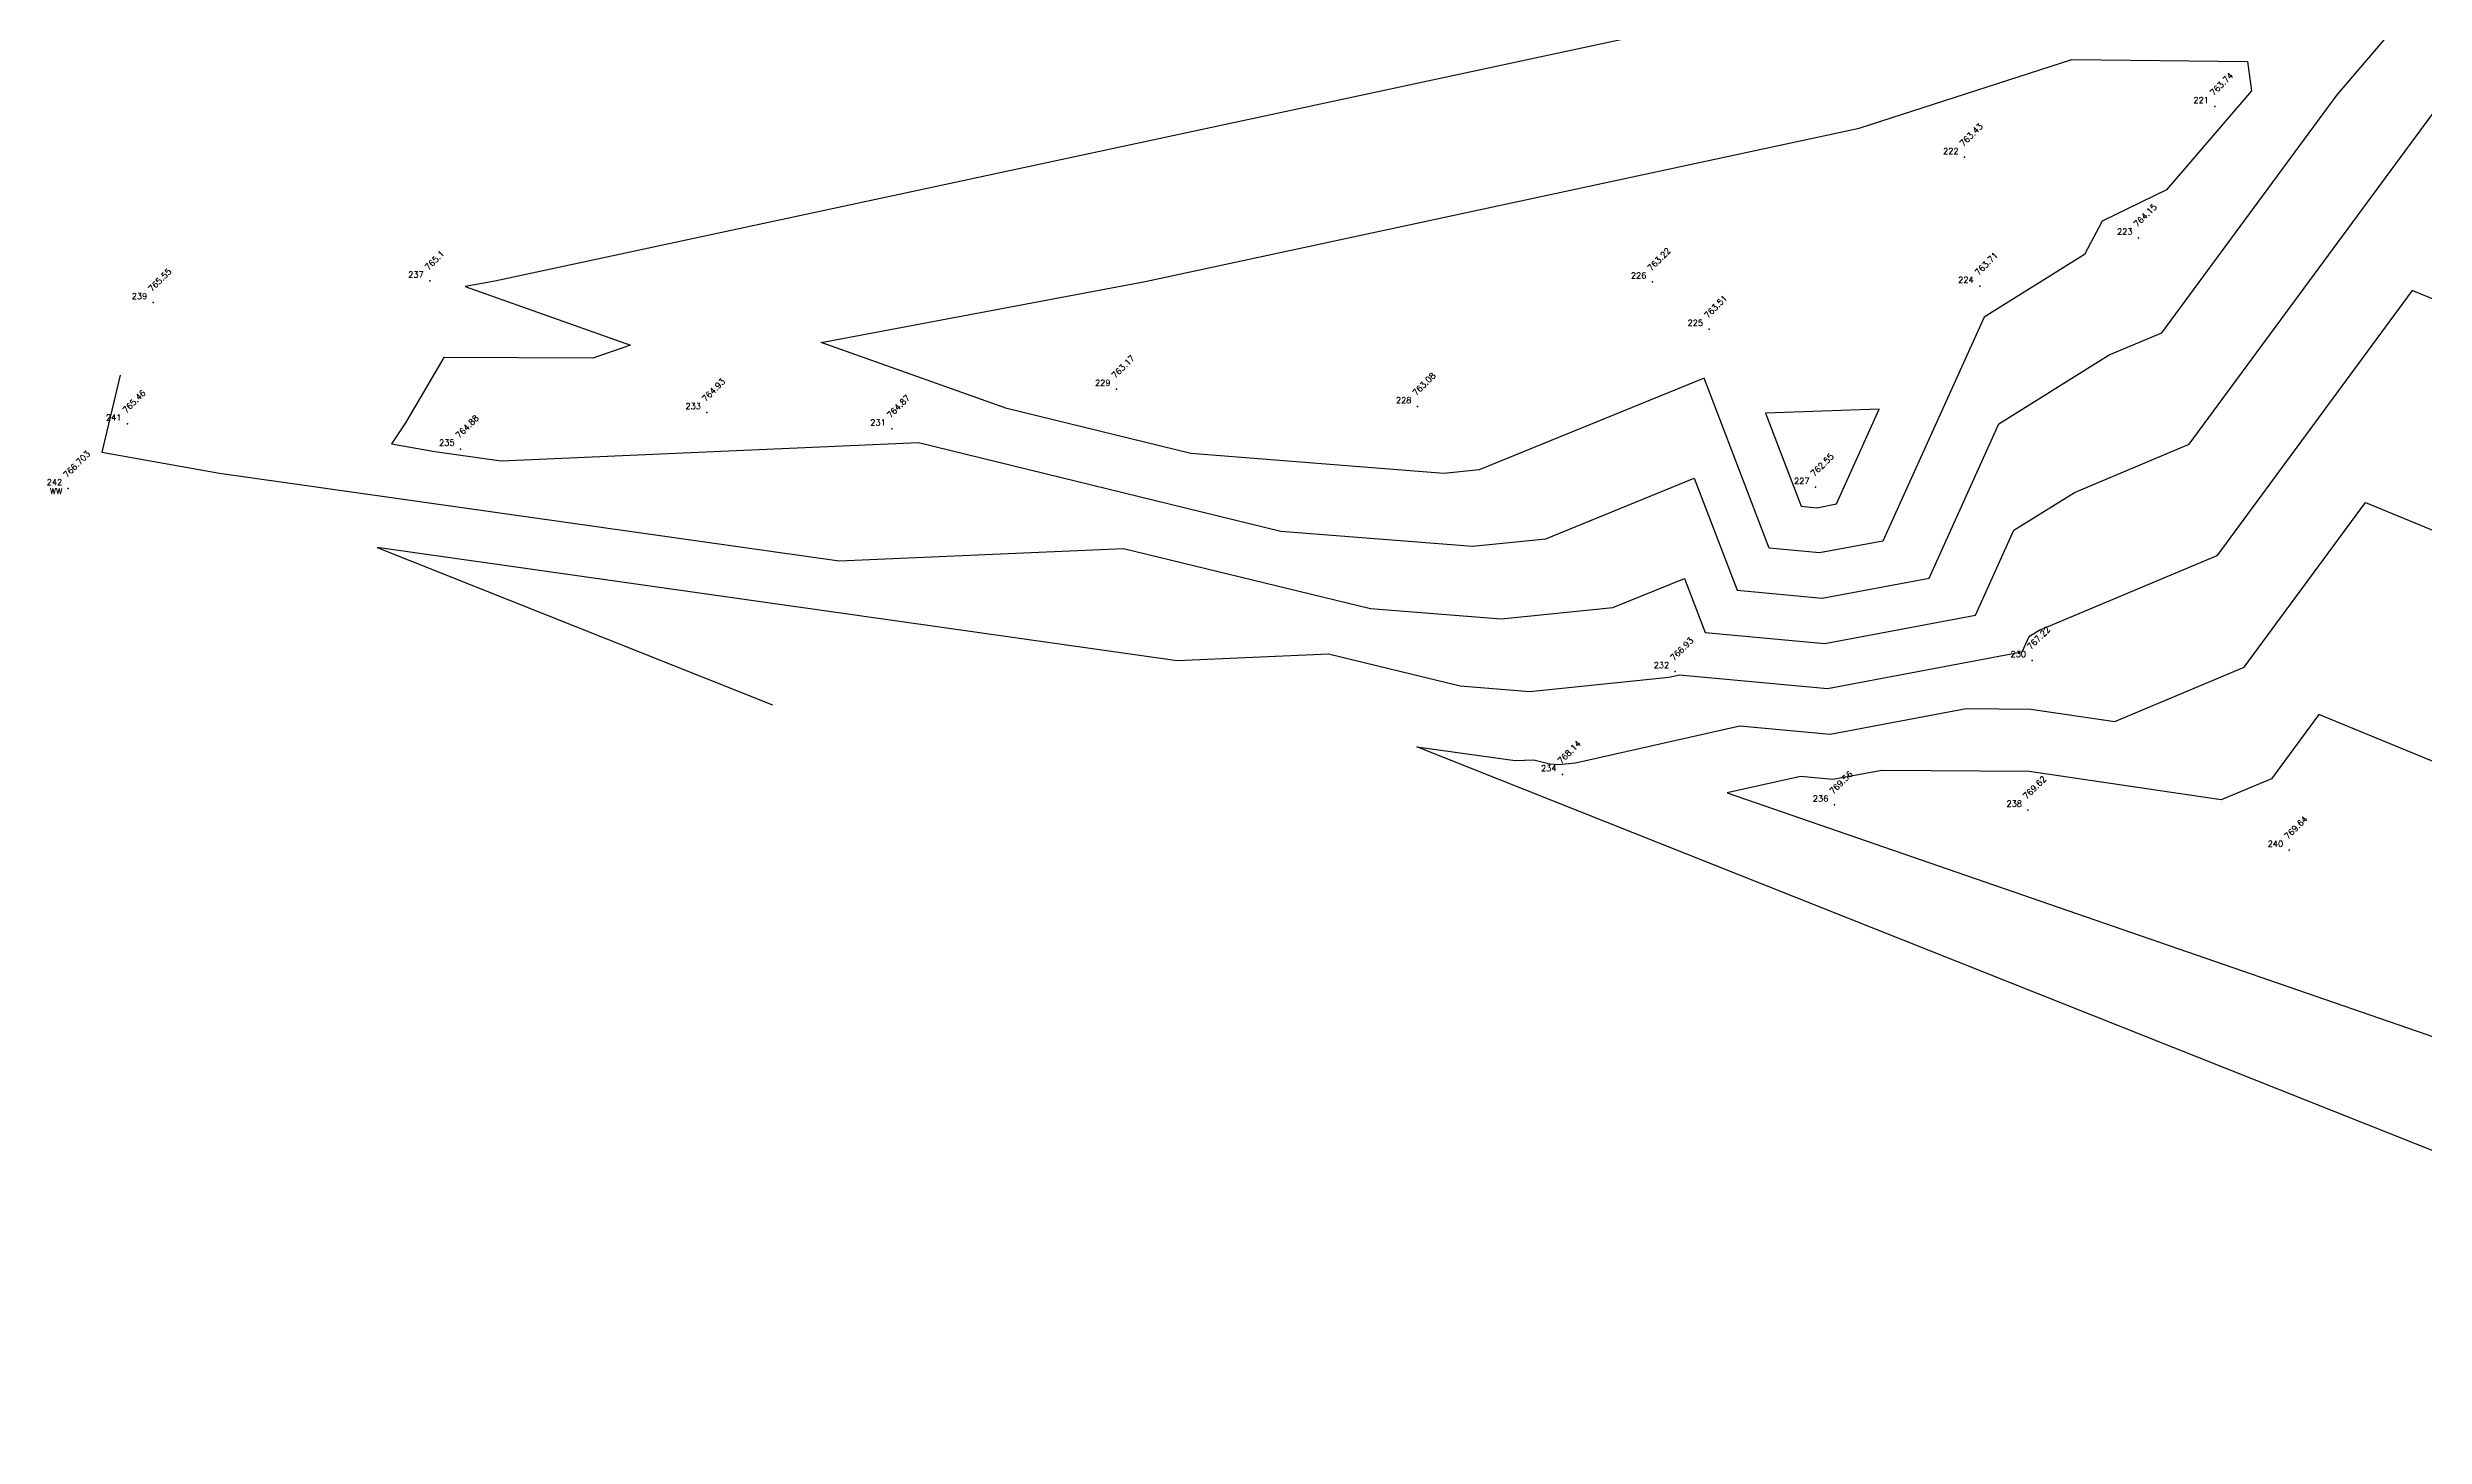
# Model space of a CAD drawing. Header units: millimetres. Extents: x 1625 to 2117, y 999 to 1266.
# Drawn here: x 1625 to 1723.7, y 1070.6 to 1128.3 of the extents above; entities that cross this region are included whole.
import ezdxf
from ezdxf.enums import TextEntityAlignment as Align

# ---------------------------------------------------------------- set-up
doc = ezdxf.new("R2010")
doc.units = ezdxf.units.MM
for name, color, linetype in [('CONTOUR', 4, 'Continuous'), ('INDEX_CONTOUR', 8, 'Continuous'), ('Points', 7, 'Continuous'), ('Points-ELV', 6, 'Continuous'), ('Points-NUM', 4, 'Continuous'), ('Points-TXT', 3, 'Continuous')]:
    doc.layers.add(name, color=color, linetype=linetype)
doc.styles.add('ROMANS', font='romans.shx')

# ---------------------------------------------------------------- blocks, each defined once
blk = doc.blocks.new('POINTS')
at = {"layer": 'Points'}
blk.add_line((0, 0), (0, 0), dxfattribs=at)
blk.add_point((0, 0), dxfattribs=at)
at = {"layer": 'Points-ELV', "style": 'ROMANS'}
blk.add_attdef('ELEV', text='', height=1, rotation=45, dxfattribs=at).set_placement((0, 0), align=Align.BOTTOM_LEFT)
at = {"layer": 'Points-NUM', "style": 'ROMANS'}
blk.add_attdef('PTNUM', text='', height=1, dxfattribs=at).set_placement((0, 0), align=Align.BOTTOM_RIGHT)
at = {"layer": 'Points-TXT', "style": 'ROMANS'}
blk.add_attdef('DESC', text='', height=1, dxfattribs=at).set_placement((0, 0), align=Align.BOTTOM_RIGHT)

msp = doc.modelspace()

# ---------------------------------------------------------------- linework, layer by layer
at = {"layer": 'CONTOUR'}
for points, elevation in [([(1696.485, 1107.474), (1693.794, 1114.532), (1684.447, 1110.727), (1682.986, 1110.577), (1672.495, 1111.405), (1664.851, 1113.272), (1657.147, 1116.007), (1670.591, 1118.547), (1700.23, 1124.903), (1709.052, 1127.762), (1716.333, 1127.67), (1716.509, 1126.459), (1712.977, 1122.348), (1710.313, 1121.05), (1709.569, 1119.671), (1705.404, 1117.069), (1701.203, 1107.775), (1698.575, 1107.278), (1696.485, 1107.474)], 764), ([(1628.054, 1114.661), (1627.292, 1111.469), (1632.182, 1110.587), (1657.895, 1106.951), (1669.696, 1107.471), (1679.943, 1104.969), (1685.366, 1104.541), (1690.005, 1105.016), (1692.971, 1106.224), (1693.826, 1103.984), (1698.798, 1103.517), (1705.051, 1104.699), (1706.642, 1108.22), (1709.154, 1109.789), (1713.924, 1111.793), (1725.095, 1126.957), (1776.541, 1105.755), (1804.621, 1081.418), (1802.547, 1077.367), (1821.372, 1071.752)], 766), ([(1913.197, 1036.227), (1792.993, 1078.125), (1779.339, 1082.198), (1780.844, 1085.136), (1760.478, 1102.787), (1723.165, 1118.164), (1715.063, 1107.166), (1707.715, 1104.078), (1707.262, 1103.795), (1706.975, 1103.16), (1698.909, 1101.637), (1692.765, 1102.214), (1692.318, 1102.113), (1686.555, 1101.523), (1683.667, 1101.751), (1678.208, 1103.084), (1671.922, 1102.807), (1638.72, 1107.501), (1655.133, 1100.977)], 767), ([(1701.055, 1113.243), (1696.342, 1113.081), (1697.815, 1109.22), (1698.463, 1109.159), (1699.279, 1109.313), (1701.055, 1113.243)], 763), ([(1753.546, 1070.746), (1681.871, 1099.239), (1685.948, 1098.662), (1686.72, 1098.696), (1687.391, 1098.533), (1687.745, 1098.505), (1688.453, 1098.577), (1695.277, 1100.108), (1699.021, 1099.757), (1704.664, 1100.822), (1707.343, 1100.804), (1710.838, 1100.285), (1716.202, 1102.539), (1721.235, 1109.371), (1744.414, 1099.819), (1757.066, 1088.854), (1756.131, 1087.028), (1764.613, 1084.498), (1933.88, 1025.499)], 768), ([(1954.563, 1014.772), (1736.233, 1090.872), (1732.923, 1091.859), (1733.288, 1092.572), (1728.351, 1096.851), (1719.305, 1100.578), (1717.341, 1097.912), (1715.248, 1097.033), (1707.273, 1098.217), (1701.158, 1098.259), (1699.133, 1097.876), (1697.788, 1098.002), (1694.745, 1097.32), (1803.875, 1059.63), (1851.959, 1040.515)], 769)]:
    msp.add_lwpolyline(points, dxfattribs=dict(at, elevation=elevation))
at = {"layer": 'INDEX_CONTOUR', "elevation": 765}
for points in [[(1711.239, 1133.07), (1643.602, 1118.564), (1642.38, 1118.333), (1649.24, 1115.898), (1647.671, 1115.356), (1641.486, 1115.396), (1639.901, 1112.682), (1639.324, 1111.808), (1641.113, 1111.485), (1643.868, 1111.096), (1661.185, 1111.859), (1676.219, 1108.187), (1684.176, 1107.559), (1687.226, 1107.872)], [(1687.226, 1107.872), (1693.382, 1110.378), (1695.155, 1105.729), (1698.686, 1105.398), (1703.127, 1106.237), (1706.023, 1112.644), (1710.593, 1115.499), (1712.785, 1116.42), (1720.053, 1126.286), (1722.358, 1128.969)]]:
    msp.add_lwpolyline(points, dxfattribs=at)

# ---------------------------------------------------------------- block references
at = {"layer": 'Points', "linetype": 'Continuous'}
ref = msp.add_blockref('POINTS', (1714.988, 1125.807, 763.74), dxfattribs=at)
ref.add_attrib('PTNUM', '221', dxfattribs={"layer": 'Points-NUM', "height": 0.25, "style": 'ROMANS'}).set_placement((1714.738, 1125.87, 763.74), align=Align.BOTTOM_RIGHT)
ref.add_attrib('ELEV', '763.74', dxfattribs={"layer": 'Points-ELV', "height": 0.25, "rotation": 45, "style": 'ROMANS'}).set_placement((1714.988, 1126.182, 763.74), align=Align.BOTTOM_LEFT)
ref = msp.add_blockref('POINTS', (1704.599, 1123.697, 763.43), dxfattribs=at)
ref.add_attrib('PTNUM', '222', dxfattribs={"layer": 'Points-NUM', "height": 0.25, "style": 'ROMANS'}).set_placement((1704.349, 1123.759, 763.43), align=Align.BOTTOM_RIGHT)
ref.add_attrib('ELEV', '763.43', dxfattribs={"layer": 'Points-ELV', "height": 0.25, "rotation": 45, "style": 'ROMANS'}).set_placement((1704.599, 1124.072, 763.43), align=Align.BOTTOM_LEFT)
ref = msp.add_blockref('POINTS', (1711.817, 1120.353, 764.15), dxfattribs=at)
ref.add_attrib('PTNUM', '223', dxfattribs={"layer": 'Points-NUM', "height": 0.25, "style": 'ROMANS'}).set_placement((1711.567, 1120.416, 764.15), align=Align.BOTTOM_RIGHT)
ref.add_attrib('ELEV', '764.15', dxfattribs={"layer": 'Points-ELV', "height": 0.25, "rotation": 45, "style": 'ROMANS'}).set_placement((1711.817, 1120.728, 764.15), align=Align.BOTTOM_LEFT)
ref = msp.add_blockref('POINTS', (1640.903, 1118.566, 765.1), dxfattribs=at)
ref.add_attrib('PTNUM', '237', dxfattribs={"layer": 'Points-NUM', "height": 0.25, "style": 'ROMANS'}).set_placement((1640.653, 1118.629, 765.1), align=Align.BOTTOM_RIGHT)
ref.add_attrib('ELEV', '765.1', dxfattribs={"layer": 'Points-ELV', "height": 0.25, "rotation": 45, "style": 'ROMANS'}).set_placement((1640.903, 1118.941, 765.1), align=Align.BOTTOM_LEFT)
ref = msp.add_blockref('POINTS', (1691.643, 1118.533, 763.22), dxfattribs=at)
ref.add_attrib('PTNUM', '226', dxfattribs={"layer": 'Points-NUM', "height": 0.25, "style": 'ROMANS'}).set_placement((1691.393, 1118.595, 763.22), align=Align.BOTTOM_RIGHT)
ref.add_attrib('ELEV', '763.22', dxfattribs={"layer": 'Points-ELV', "height": 0.25, "rotation": 45, "style": 'ROMANS'}).set_placement((1691.643, 1118.908, 763.22), align=Align.BOTTOM_LEFT)
ref = msp.add_blockref('POINTS', (1705.224, 1118.352, 763.71), dxfattribs=at)
ref.add_attrib('PTNUM', '224', dxfattribs={"layer": 'Points-NUM', "height": 0.25, "style": 'ROMANS'}).set_placement((1704.974, 1118.415, 763.71), align=Align.BOTTOM_RIGHT)
ref.add_attrib('ELEV', '763.71', dxfattribs={"layer": 'Points-ELV', "height": 0.25, "rotation": 45, "style": 'ROMANS'}).set_placement((1705.224, 1118.727, 763.71), align=Align.BOTTOM_LEFT)
ref = msp.add_blockref('POINTS', (1629.43, 1117.673, 765.55), dxfattribs=at)
ref.add_attrib('PTNUM', '239', dxfattribs={"layer": 'Points-NUM', "height": 0.25, "style": 'ROMANS'}).set_placement((1629.18, 1117.736, 765.55), align=Align.BOTTOM_RIGHT)
ref.add_attrib('ELEV', '765.55', dxfattribs={"layer": 'Points-ELV', "height": 0.25, "rotation": 45, "style": 'ROMANS'}).set_placement((1629.43, 1118.048, 765.55), align=Align.BOTTOM_LEFT)
ref = msp.add_blockref('POINTS', (1693.995, 1116.568, 763.51), dxfattribs=at)
ref.add_attrib('PTNUM', '225', dxfattribs={"layer": 'Points-NUM', "height": 0.25, "style": 'ROMANS'}).set_placement((1693.745, 1116.63, 763.51), align=Align.BOTTOM_RIGHT)
ref.add_attrib('ELEV', '763.51', dxfattribs={"layer": 'Points-ELV', "height": 0.25, "rotation": 45, "style": 'ROMANS'}).set_placement((1693.995, 1116.943, 763.51), align=Align.BOTTOM_LEFT)
ref = msp.add_blockref('POINTS', (1669.404, 1114.076, 763.17), dxfattribs=at)
ref.add_attrib('PTNUM', '229', dxfattribs={"layer": 'Points-NUM', "height": 0.25, "style": 'ROMANS'}).set_placement((1669.154, 1114.139, 763.17), align=Align.BOTTOM_RIGHT)
ref.add_attrib('ELEV', '763.17', dxfattribs={"layer": 'Points-ELV', "height": 0.25, "rotation": 45, "style": 'ROMANS'}).set_placement((1669.404, 1114.451, 763.17), align=Align.BOTTOM_LEFT)
ref = msp.add_blockref('POINTS', (1681.891, 1113.354, 763.08), dxfattribs=at)
ref.add_attrib('PTNUM', '228', dxfattribs={"layer": 'Points-NUM', "height": 0.25, "style": 'ROMANS'}).set_placement((1681.641, 1113.417, 763.08), align=Align.BOTTOM_RIGHT)
ref.add_attrib('ELEV', '763.08', dxfattribs={"layer": 'Points-ELV', "height": 0.25, "rotation": 45, "style": 'ROMANS'}).set_placement((1681.891, 1113.729, 763.08), align=Align.BOTTOM_LEFT)
ref = msp.add_blockref('POINTS', (1628.359, 1112.632, 765.46), dxfattribs=at)
ref.add_attrib('PTNUM', '241', dxfattribs={"layer": 'Points-NUM', "height": 0.25, "style": 'ROMANS'}).set_placement((1628.109, 1112.695, 765.46), align=Align.BOTTOM_RIGHT)
ref.add_attrib('ELEV', '765.46', dxfattribs={"layer": 'Points-ELV', "height": 0.25, "rotation": 45, "style": 'ROMANS'}).set_placement((1628.359, 1113.007, 765.46), align=Align.BOTTOM_LEFT)
ref = msp.add_blockref('POINTS', (1652.409, 1113.109, 764.93), dxfattribs=at)
ref.add_attrib('PTNUM', '233', dxfattribs={"layer": 'Points-NUM', "height": 0.25, "style": 'ROMANS'}).set_placement((1652.159, 1113.171, 764.93), align=Align.BOTTOM_RIGHT)
ref.add_attrib('ELEV', '764.93', dxfattribs={"layer": 'Points-ELV', "height": 0.25, "rotation": 45, "style": 'ROMANS'}).set_placement((1652.409, 1113.484, 764.93), align=Align.BOTTOM_LEFT)
ref = msp.add_blockref('POINTS', (1660.078, 1112.429, 764.87), dxfattribs=at)
ref.add_attrib('PTNUM', '231', dxfattribs={"layer": 'Points-NUM', "height": 0.25, "style": 'ROMANS'}).set_placement((1659.828, 1112.492, 764.87), align=Align.BOTTOM_RIGHT)
ref.add_attrib('ELEV', '764.87', dxfattribs={"layer": 'Points-ELV', "height": 0.25, "rotation": 45, "style": 'ROMANS'}).set_placement((1660.078, 1112.804, 764.87), align=Align.BOTTOM_LEFT)
ref = msp.add_blockref('POINTS', (1642.185, 1111.593, 764.88), dxfattribs=at)
ref.add_attrib('PTNUM', '235', dxfattribs={"layer": 'Points-NUM', "height": 0.25, "style": 'ROMANS'}).set_placement((1641.935, 1111.656, 764.88), align=Align.BOTTOM_RIGHT)
ref.add_attrib('ELEV', '764.88', dxfattribs={"layer": 'Points-ELV', "height": 0.25, "rotation": 45, "style": 'ROMANS'}).set_placement((1642.185, 1111.968, 764.88), align=Align.BOTTOM_LEFT)
ref = msp.add_blockref('POINTS', (1625.904, 1109.955, 766.703), dxfattribs=at)
ref.add_attrib('PTNUM', '242', dxfattribs={"layer": 'Points-NUM', "height": 0.25, "style": 'ROMANS'}).set_placement((1625.654, 1110.017, 766.703), align=Align.BOTTOM_RIGHT)
ref.add_attrib('DESC', 'WW', dxfattribs={"layer": 'Points-TXT', "height": 0.25, "style": 'ROMANS'}).set_placement((1625.654, 1109.642, 766.703), align=Align.BOTTOM_RIGHT)
ref.add_attrib('ELEV', '766.703', dxfattribs={"layer": 'Points-ELV', "height": 0.25, "rotation": 45, "style": 'ROMANS'}).set_placement((1625.904, 1110.33, 766.703), align=Align.BOTTOM_LEFT)
ref = msp.add_blockref('POINTS', (1698.413, 1110.005, 762.55), dxfattribs=at)
ref.add_attrib('PTNUM', '227', dxfattribs={"layer": 'Points-NUM', "height": 0.25, "style": 'ROMANS'}).set_placement((1698.163, 1110.068, 762.55), align=Align.BOTTOM_RIGHT)
ref.add_attrib('ELEV', '762.55', dxfattribs={"layer": 'Points-ELV', "height": 0.25, "rotation": 45, "style": 'ROMANS'}).set_placement((1698.413, 1110.38, 762.55), align=Align.BOTTOM_LEFT)
ref = msp.add_blockref('POINTS', (1692.589, 1102.361, 766.93), dxfattribs=at)
ref.add_attrib('PTNUM', '232', dxfattribs={"layer": 'Points-NUM', "height": 0.25, "style": 'ROMANS'}).set_placement((1692.339, 1102.424, 766.93), align=Align.BOTTOM_RIGHT)
ref.add_attrib('ELEV', '766.93', dxfattribs={"layer": 'Points-ELV', "height": 0.25, "rotation": 45, "style": 'ROMANS'}).set_placement((1692.589, 1102.736, 766.93), align=Align.BOTTOM_LEFT)
ref = msp.add_blockref('POINTS', (1707.398, 1102.822, 767.22), dxfattribs=at)
ref.add_attrib('PTNUM', '230', dxfattribs={"layer": 'Points-NUM', "height": 0.25, "style": 'ROMANS'}).set_placement((1707.148, 1102.884, 767.22), align=Align.BOTTOM_RIGHT)
ref.add_attrib('ELEV', '767.22', dxfattribs={"layer": 'Points-ELV', "height": 0.25, "rotation": 45, "style": 'ROMANS'}).set_placement((1707.398, 1103.197, 767.22), align=Align.BOTTOM_LEFT)
ref = msp.add_blockref('POINTS', (1687.912, 1098.082, 768.14), dxfattribs=at)
ref.add_attrib('PTNUM', '234', dxfattribs={"layer": 'Points-NUM', "height": 0.25, "style": 'ROMANS'}).set_placement((1687.662, 1098.145, 768.14), align=Align.BOTTOM_RIGHT)
ref.add_attrib('ELEV', '768.14', dxfattribs={"layer": 'Points-ELV', "height": 0.25, "rotation": 45, "style": 'ROMANS'}).set_placement((1687.912, 1098.457, 768.14), align=Align.BOTTOM_LEFT)
ref = msp.add_blockref('POINTS', (1699.195, 1096.823, 769.56), dxfattribs=at)
ref.add_attrib('PTNUM', '236', dxfattribs={"layer": 'Points-NUM', "height": 0.25, "style": 'ROMANS'}).set_placement((1698.945, 1096.886, 769.56), align=Align.BOTTOM_RIGHT)
ref.add_attrib('ELEV', '769.56', dxfattribs={"layer": 'Points-ELV', "height": 0.25, "rotation": 45, "style": 'ROMANS'}).set_placement((1699.195, 1097.198, 769.56), align=Align.BOTTOM_LEFT)
ref = msp.add_blockref('POINTS', (1707.229, 1096.613, 769.62), dxfattribs=at)
ref.add_attrib('PTNUM', '238', dxfattribs={"layer": 'Points-NUM', "height": 0.25, "style": 'ROMANS'}).set_placement((1706.979, 1096.676, 769.62), align=Align.BOTTOM_RIGHT)
ref.add_attrib('ELEV', '769.62', dxfattribs={"layer": 'Points-ELV', "height": 0.25, "rotation": 45, "style": 'ROMANS'}).set_placement((1707.229, 1096.988, 769.62), align=Align.BOTTOM_LEFT)
ref = msp.add_blockref('POINTS', (1718.07, 1094.951, 769.64), dxfattribs=at)
ref.add_attrib('PTNUM', '240', dxfattribs={"layer": 'Points-NUM', "height": 0.25, "style": 'ROMANS'}).set_placement((1717.82, 1095.014, 769.64), align=Align.BOTTOM_RIGHT)
ref.add_attrib('ELEV', '769.64', dxfattribs={"layer": 'Points-ELV', "height": 0.25, "rotation": 45, "style": 'ROMANS'}).set_placement((1718.07, 1095.326, 769.64), align=Align.BOTTOM_LEFT)

doc.saveas('drawing.dxf')
